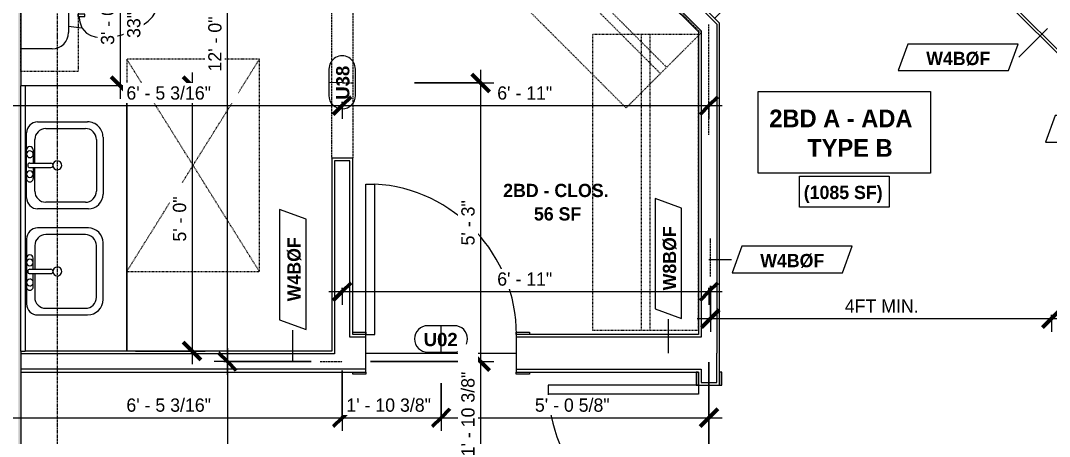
# Model space of a CAD drawing. Header units: inches. Extents: x -4058 to -1781, y 9814 to 12264.
# Drawn here: x -2508.7 to -2275.9, y 11400.6 to 11494.7 of the extents above; entities that cross this region are included whole.
import ezdxf

# ---------------------------------------------------------------- set-up
doc = ezdxf.new("R2010")
doc.units = ezdxf.units.IN
doc.header["$MEASUREMENT"] = 0
for name, pattern in [('Dash', [0.25, 0.125, -0.125]), ('Dash 3_32_', [0.1875, 0.09375, -0.09375]), ('Grid Line 1_2_', [0.875, 0.5, -0.125, 0.125, -0.125]), ('Overhead', [0.15625, 0.09375, -0.0625])]:
    doc.linetypes.add(name, pattern=pattern)
for name, color, linetype, lineweight in [('0-1', 7, 'Continuous', 5), ('A-ANNO-DIMS', 211, 'Continuous', 9), ('A-ANNO-DIMS-32', 211, 'Continuous', 9), ('A-AREA-IDEN', 2, 'Continuous', 9), ('A-DETL-1', 90, 'Dash 3_32_', 9), ('A-DETL-GENF', 92, 'Overhead', 9), ('A-DETL-MEDM-1', 33, 'Continuous', 9), ('A-DOOR-2', 31, 'Continuous', 9), ('A-DOOR-IDEN', 31, 'Continuous', 9), ('A-FLOR-2', 192, 'Continuous', 9), ('A-GENM', 5, 'Continuous', 9), ('A-GENM-2', 147, 'Dash', 9), ('A-WALL-2', 113, 'Continuous', 9), ('A-WALL-IDEN', 211, 'Continuous', 9), ('I-WALL-2', 10, 'Continuous', 5), ('I-WALL-3', 7, 'Continuous', 9), ('I-WALL-4', 2, 'Continuous', 9), ('P-SANR-FIXT', 6, 'Continuous', 9), ('Q-CASE', 31, 'Continuous', 9), ('Q-CASE-3', 31, 'Dash', 9), ('Q-CASE-HDLN', 31, 'Dash', 9), ('S-GRID-1', 1, 'Grid Line 1_2_', 9)]:
    doc.layers.add(name, color=color, linetype=linetype, lineweight=lineweight)
doc.styles.add('Arial_B', font='arialbd.ttf', dxfattribs={"height": 3})
doc.styles.add('Century Gothic', font='ufonts.com_century-gothic.ttf', dxfattribs={"height": 3})
doc.styles.add('Century Gothic_B', font='GOTHICB.TTF', dxfattribs={"height": 4})
doc.styles.add('Century Gothic_B_1', font='GOTHICB.TTF', dxfattribs={"height": 3})
doc.dimstyles.new('MARKETING_DIMENSION', dxfattribs={"dimscale": 12, "dimtxt": 3.132505, "dimasz": 0.333333, "dimexe": 0.25, "dimexo": 0.166667, "dimgap": 0.041667, "dimtad": 1, "dimdec": 4, "dimrnd": 0.0625, "dimzin": 3, "dimdsep": 46, "dimlunit": 4, "dimtxsty": 'Century Gothic', "dimblk1": 'OBLIQUE', "dimblk2": 'OBLIQUE', "dimsah": 1, "dimcen": 0.09, "dimdle": 0.25, "dimazin": 0, "dimtfac": 1, "dimtdec": 4, "dimtix": 1, "dimtmove": 0, "dimatfit": 3, "dimfxl": 1, "dimtvp": 1, "dimtfill": 1, "dimfrac": 2, "dimtolj": 1, "dimtzin": 0, "dimarcsym": 2})
doc.dimstyles.new('THE_DIMENSION_STRING', dxfattribs={"dimscale": 12, "dimtxt": 3.132505, "dimasz": 0.333333, "dimexe": 0.25, "dimexo": 0.166667, "dimgap": 0.041667, "dimtad": 1, "dimdec": 4, "dimrnd": 0.0625, "dimzin": 3, "dimdsep": 46, "dimlunit": 4, "dimtxsty": 'Century Gothic', "dimblk1": 'OBLIQUE', "dimblk2": 'OBLIQUE', "dimsah": 1, "dimcen": 0.09, "dimdle": 0.25, "dimazin": 0, "dimtfac": 1, "dimtdec": 4, "dimtix": 1, "dimtmove": 0, "dimatfit": 3, "dimfxl": 1, "dimtvp": 1, "dimtfill": 1, "dimfrac": 2, "dimtolj": 1, "dimtzin": 0, "dimarcsym": 2})
doc.dimstyles.new('THE_DIMENSION_STRING_3', dxfattribs={"dimscale": 12, "dimtxt": 3.132505, "dimasz": 0.333333, "dimexe": 0.25, "dimexo": 0.166667, "dimgap": 0.041667, "dimtad": 1, "dimdec": 4, "dimrnd": 0.0625, "dimzin": 3, "dimdsep": 46, "dimlunit": 4, "dimtxsty": 'Century Gothic', "dimblk1": 'OBLIQUE', "dimblk2": 'OBLIQUE', "dimsah": 1, "dimcen": 0.09, "dimdle": 0.25, "dimazin": 0, "dimtfac": 1, "dimtdec": 4, "dimtix": 1, "dimtmove": 0, "dimatfit": 3, "dimfxl": 1, "dimtvp": 1, "dimtfill": 1, "dimfrac": 2, "dimtolj": 1, "dimtzin": 0, "dimarcsym": 2})
doc.dimstyles.new('THE_DIMENSION_STRING_5', dxfattribs={"dimscale": 12, "dimtxt": 3.132505, "dimasz": 0.333333, "dimexe": 0.25, "dimexo": 0.166667, "dimgap": 0.041667, "dimtad": 1, "dimdec": 4, "dimrnd": 0.0625, "dimzin": 3, "dimdsep": 46, "dimlunit": 4, "dimtxsty": 'Century Gothic', "dimblk1": 'OBLIQUE', "dimblk2": 'OBLIQUE', "dimsah": 1, "dimcen": 0.09, "dimdle": 0.25, "dimazin": 0, "dimtfac": 1, "dimtdec": 4, "dimtix": 1, "dimtmove": 0, "dimatfit": 3, "dimfxl": 1, "dimtvp": 1, "dimtfill": 1, "dimfrac": 2, "dimtolj": 1, "dimtzin": 0, "dimarcsym": 2})

# ---------------------------------------------------------------- blocks, each defined once
blk = doc.blocks.new('CTR - 1st Phase - Common Walls_rvt-1-UNIT PLANS - 1ST FLOOR')
at = {"layer": 'I-WALL-2'}
blk.add_hatch(color=256, dxfattribs=at).paths.add_polyline_path([(-2509.19, 11284.29), (-2508.56, 11284.29), (-2508.56, 11419.93), (-2508.68, 11419.93), (-2508.68, 11479.93), (-2508.56, 11479.93), (-2508.56, 11520.68), (-2508.69, 11520.68), (-2508.69, 11559.18), (-2508.56, 11559.18), (-2508.56, 11640.61), (-2509.19, 11640.61), (-2509.19, 11286.71)], flags=0)
at = {"layer": 'I-WALL-3'}
for p, q in [((-2508.56, 11479.93), (-2508.56, 11520.68)), ((-2508.56, 11284.29), (-2508.56, 11419.93))]:
    blk.add_line(p, q, dxfattribs=at)
blk = doc.blocks.new('SWING - SINGLE - FLUSH - SWING - FLUSH - 2-10 x 6-8 - PRIVACY-4202129-UNIT PLANS - 1ST FLOOR')
at = {"layer": 'A-DOOR-2'}
for p, q in [((15, 2.37), (15, 36.38)), ((17, 36.38), (15, 36.38)), ((17, 2.37), (17, 36.38)), ((-17, 2.87), (-20, 2.87)), ((-20, 2.87), (-20, 2.37)), ((-20, 2.37), (-17, 2.37)), ((-17, 2.37), (-17, 2.87)), ((17, 2.37), (15, 2.37)), ((20, 2.87), (17, 2.87)), ((17, 2.87), (17, 2.37)), ((17, 2.37), (20, 2.37)), ((20, 2.37), (20, 2.87)), ((-17, -2.38), (-20, -2.38)), ((-20, -2.38), (-20, -2.88)), ((-20, -2.88), (-17, -2.88)), ((-17, -2.88), (-17, -2.38)), ((20, -2.38), (17, -2.38)), ((17, -2.38), (17, -2.88)), ((17, -2.88), (20, -2.88)), ((20, -2.88), (20, -2.38))]:
    blk.add_line(p, q, dxfattribs=at)
blk.add_arc((17, 2.37), 34.07, 93.3657, 180, dxfattribs=at)
blk = doc.blocks.new('Door-Opening - CLEAR OPENING - 34_ x 80_-3928451-UNIT PLANS - 1ST FLOOR')
at = {"layer": 'A-DETL-GENF'}
for p, q in [((-17.32, 2.37), (16.68, 2.37)), ((16.68, -2.38), (-17.32, -2.38))]:
    blk.add_line(p, q, dxfattribs=at)
at = {"layer": 'A-DETL-MEDM-1'}
for p, q in [((-17.32, -2.38), (-17.32, 2.37)), ((16.68, 2.37), (16.68, -2.38))]:
    blk.add_line(p, q, dxfattribs=at)
blk = doc.blocks.new('OD_CW_Closet - OD_CW_Closet-3807278-UNIT PLANS - 1ST FLOOR')
at = {"layer": 'Q-CASE-HDLN'}
for p, q in [((67.55, 24), (0.74, 24)), ((0.74, 24), (0.74, 0)), ((67.55, 0), (67.55, 24)), ((0.74, 13), (67.55, 13)), ((0.74, 11), (67.55, 11)), ((0.74, 0), (67.55, 0))]:
    blk.add_line(p, q, dxfattribs=at)
blk = doc.blocks.new('OD_CW_Closet - OD_CW_Closet-3810373-UNIT PLANS - 1ST FLOOR')
at = {"layer": 'Q-CASE-HDLN'}
for p, q in [((87.24, 24), (0.74, 24)), ((0.74, 24), (0.74, 0)), ((87.24, 0), (87.24, 24)), ((0.74, 13), (87.24, 13)), ((0.74, 11), (87.24, 11)), ((0.74, 0), (87.24, 0))]:
    blk.add_line(p, q, dxfattribs=at)
blk = doc.blocks.new('SWING - SINGLE - FLUSH - SWING - FLUSH - 2-10 x 6-8 - PRIVACY-4202140-UNIT PLANS - 1ST FLOOR')
at = {"layer": 'A-DOOR-2'}
for p, q in [((-20, 4.25), (-20, 4.75)), ((-20, 4.75), (-17, 4.75)), ((-17, 4.75), (-17, 4.25)), ((17, 4.25), (17, 4.75)), ((17, 4.75), (20, 4.75)), ((20, 4.75), (20, 4.25)), ((-17, 4.25), (-20, 4.25)), ((20, 4.25), (17, 4.25)), ((-20, -4.25), (-17, -4.25)), ((-20, -4.75), (-20, -4.25)), ((-17, -4.25), (-17, -4.75)), ((15, -4.25), (15, -38.26)), ((17, -4.25), (15, -4.25)), ((17, -4.25), (17, -38.26)), ((17, -4.25), (20, -4.25)), ((17, -4.75), (17, -4.25)), ((20, -4.25), (20, -4.75)), ((-17, -4.75), (-20, -4.75)), ((20, -4.75), (17, -4.75)), ((17, -38.26), (15, -38.26))]:
    blk.add_line(p, q, dxfattribs=at)
blk.add_arc((17, -4.25), 34.07, 180, 266.6343, dxfattribs=at)
blk = doc.blocks.new('M_Sink Vanity-Square - 500 x 440mm-1372835-UNIT PLANS - 1ST FLOOR')
at = {"layer": 'P-SANR-FIXT'}
for p, q in [((-5.72, 10.23), (7.14, 10.23)), ((-5.22, 8.73), (6.46, 8.73)), ((-9.22, -4.59), (-9.22, 6.73)), ((-7.72, -2.72), (-7.72, 6.23)), ((8.96, 6.23), (8.96, -2.72)), ((10.46, 6.91), (10.46, -4.59)), ((0.12, -6.33), (0.12, -1.59)), ((1.12, -6.33), (1.12, -1.59)), ((0.12, -5.22), (-5.22, -5.22)), ((-2.88, -5.59), (0.12, -5.59)), ((6.46, -5.22), (1.12, -5.22)), ((1.12, -5.59), (3.62, -5.59)), ((7.96, -7.09), (-6.72, -7.09)), ((3.62, -7.09), (-2.88, -7.09))]:
    blk.add_line(p, q, dxfattribs=at)
for centre, radius, start, end in [((-5.72, 6.73), 3.5, 90, 180), ((7.14, 6.91), 3.32, 360, 90), ((-5.22, 6.23), 2.5, 90, 180), ((6.46, 6.23), 2.5, 360, 90), ((0.62, -0.13), 1, 360, 180), ((0.62, -0.13), 1, 180, 0), ((0.62, -1.59), 0.5, 360, 180), ((-6.72, -4.59), 2.5, 180, 270), ((-5.22, -2.72), 2.5, 180, 270), ((6.46, -2.72), 2.5, 270, 360), ((7.96, -4.59), 2.5, 270, 0), ((-2.88, -6.34), 0.75, 90, 270), ((-1.88, -6.34), 0.75, 360, 180), ((-1.88, -6.34), 0.75, 180, 0), ((0.62, -6.33), 0.5, 180, 0), ((2.62, -6.34), 0.75, 0, 180), ((2.62, -6.34), 0.75, 180, 0), ((3.62, -6.34), 0.75, 270, 90)]:
    blk.add_arc(centre, radius, start, end, dxfattribs=at)
blk = doc.blocks.new('Toilet-Domestic-3D - Toilet-Domestic-3D-V83-UNIT PLANS - 1ST FLOOR')
at = {"layer": 'P-SANR-FIXT'}
for p, q in [((-9.98, 11.75), (-9.98, 18.73)), ((9.98, 18.73), (9.98, 11.75)), ((6.25, 8.02), (-6.25, 8.02)), ((-4.86, 8.02), (-5.21, 5)), ((4.86, 8.02), (5.21, 5)), ((-5.21, 5), (-6.4, 4)), ((-3.84, 5.5), (-5.21, 5)), ((-2.61, 5.72), (-3.84, 5.5)), ((-1, 6), (-2.13, 5.8)), ((1, 6), (-1, 6)), ((1.89, 5.84), (1, 6)), ((3.84, 5.5), (2.37, 5.76)), ((5.21, 5), (3.84, 5.5)), ((6.4, 4), (5.21, 5)), ((-6.97, 3), (-7.24, 2)), ((-6.4, 4), (-6.97, 3)), ((6.97, 3), (6.4, 4)), ((7.24, 2), (6.97, 3)), ((-7.41, 1), (-7.5, 0)), ((-7.24, 2), (-7.41, 1)), ((7.41, 1), (7.24, 2)), ((7.5, 0), (7.41, 1)), ((-7.5, 0), (-7.33, -1.99)), ((-7.33, -1.99), (-6.79, -4)), ((6.79, -4), (7.33, -1.99)), ((7.33, -1.99), (7.5, 0)), ((-6.79, -4), (-6.06, -6)), ((6.06, -6), (6.79, -4)), ((-6.06, -6), (-5.13, -8)), ((5.13, -8), (6.06, -6)), ((-5.13, -8), (-3.74, -10)), ((3.74, -10), (5.13, -8)), ((-3.74, -10), (-2.74, -11)), ((-2.74, -11), (-1.87, -11.5)), ((-1.87, -11.5), (-0.5, -12)), ((0.5, -12), (1.87, -11.5)), ((1.87, -11.5), (2.74, -11)), ((2.74, -11), (3.74, -10)), ((-0.5, -12), (0.5, -12))]:
    blk.add_line(p, q, dxfattribs=at)
for centre, start, end in [((-6.25, 11.75), 180, 270), ((6.25, 11.75), 270, 360)]:
    blk.add_arc(centre, 3.73, start, end, dxfattribs=at)
blk = doc.blocks.new('Bath Vanity - Bath Vanity 60_-V84-UNIT PLANS - 1ST FLOOR')
at = {"layer": 'Q-CASE'}
for p, q in [((30.74, 24), (-29.26, 24)), ((-29.26, 24), (-29.26, 1))]:
    blk.add_line(p, q, dxfattribs=at)
blk = doc.blocks.new('BATHROOM MIRROR - BATHROOM MIRROR  60_-3802719-UNIT PLANS - 1ST FLOOR')
at = {"layer": 'Q-CASE'}
for p, q in [((-29.26, -23), (30.74, -23)), ((-29.26, -23), (-29.26, -24)), ((30.74, -24), (30.74, -23)), ((30.74, -24), (-29.26, -24))]:
    blk.add_line(p, q, dxfattribs=at)
blk = doc.blocks.new('300 Series Wall Hung Cabinet_326 - 30_-2909953-UNIT PLANS - 1ST FLOOR')
at = {"layer": 'Q-CASE'}
for p, q in [((-2.01, 14.69), (-2.5, 14.69)), ((-2.5, 14.69), (-2.5, 13.19)), ((-2.01, 13.19), (-2.01, 14.69)), ((2.49, 14.69), (2, 14.69)), ((2, 14.69), (2, 13.19)), ((2.49, 13.19), (2.49, 14.69)), ((-2.01, 13.19), (-2.5, 13.19)), ((2.49, 13.19), (2, 13.19))]:
    blk.add_line(p, q, dxfattribs=at)
at = {"layer": 'Q-CASE-3'}
for p, q in [((-15, 0.19), (-15, 13.19)), ((-15, 13.19), (15, 13.19)), ((15, 13.19), (15, 0.19)), ((15, 0.19), (-15, 0.19))]:
    blk.add_line(p, q, dxfattribs=at)
blk = doc.blocks.new('M_Sink Vanity-Square - 500 x 440mm-1352614-UNIT PLANS - 1ST FLOOR')
at = {"layer": 'P-SANR-FIXT'}
for p, q in [((7.96, 7.09), (-6.72, 7.09)), ((3.62, 7.09), (-2.88, 7.09)), ((0.12, 5.22), (-5.22, 5.22)), ((-2.88, 5.59), (0.12, 5.59)), ((0.12, 6.33), (0.12, 1.59)), ((1.12, 6.33), (1.12, 1.59)), ((1.12, 5.59), (3.62, 5.59)), ((6.46, 5.22), (1.12, 5.22)), ((-9.22, 4.59), (-9.22, -6.73)), ((-7.72, 2.72), (-7.72, -6.23)), ((8.96, -6.23), (8.96, 2.72)), ((10.46, -6.91), (10.46, 4.59)), ((-5.22, -8.73), (6.46, -8.73)), ((-5.72, -10.23), (7.14, -10.23))]:
    blk.add_line(p, q, dxfattribs=at)
for centre, radius, start, end in [((-6.72, 4.59), 2.5, 90, 180), ((-2.88, 6.34), 0.75, 90, 270), ((-1.88, 6.34), 0.75, 360, 180), ((2.62, 6.34), 0.75, 360, 180), ((3.62, 6.34), 0.75, 270, 90), ((7.96, 4.59), 2.5, 360, 90), ((-5.22, 2.72), 2.5, 90, 180), ((-1.88, 6.34), 0.75, 180, 0), ((0.62, 6.33), 0.5, 360, 180), ((2.62, 6.34), 0.75, 180, 360), ((6.46, 2.72), 2.5, 0, 90), ((0.62, 0.13), 1, 360, 180), ((0.62, 0.13), 1, 180, 0), ((0.62, 1.59), 0.5, 180, 0), ((-5.72, -6.73), 3.5, 180, 270), ((-5.22, -6.23), 2.5, 180, 270), ((6.46, -6.23), 2.5, 270, 0), ((7.14, -6.91), 3.32, 270, 0)]:
    blk.add_arc(centre, radius, start, end, dxfattribs=at)
blk = doc.blocks.new('ADA Clearances - 30_x48_-V137-UNIT PLANS - 1ST FLOOR')
at = {"layer": 'A-GENM-2'}
for p, q in [((15, -24), (-15, 24)), ((-15, -24), (15, 24)), ((15, 24), (-15, 24)), ((-15, 24), (-15, -24)), ((15, -24), (15, 24)), ((-15, -24), (15, -24))]:
    blk.add_line(p, q, dxfattribs=at)
blk = doc.blocks.new('DIMBLOCK256-UNIT PLANS - 1ST FLOOR')
at = {"layer": 'A-ANNO-DIMS-32', "lineweight": 50}
for p, q in [((-2435.94, 11433.36), (-2433.94, 11435.36)), ((-2352.94, 11433.36), (-2350.94, 11435.36)), ((-2435.94, 11433.36), (-2437.94, 11431.36)), ((-2352.94, 11433.36), (-2354.94, 11431.36))]:
    blk.add_line(p, q, dxfattribs=at)
at = {"layer": 'A-ANNO-DIMS-32'}
for p, q in [((-2438.94, 11433.36), (-2349.94, 11433.36)), ((-2435.94, 11434.19), (-2435.94, 11430.36)), ((-2435.94, 11433.36), (-2435.94, 11434.19)), ((-2352.94, 11434.19), (-2352.94, 11430.36)), ((-2352.94, 11433.36), (-2352.94, 11434.19))]:
    blk.add_line(p, q, dxfattribs=at)
at = {"layer": 'A-ANNO-DIMS-32', "color": 0, "insert": (-2400.85, 11437.71), "char_height": 3, "width": 15.394, "attachment_point": 1, "line_spacing_factor": 0.984502, "style": 'Century Gothic', "bg_fill": 3, "box_fill_scale": 1.25, "bg_fill_color": 256, "bg_fill_true_color": 13158600, "bg_fill_transparency": 0}
blk.add_mtext('6\' - 11"', dxfattribs=at)
blk = doc.blocks.new('_Oblique')
at = {"color": 0, "linetype": 'ByBlock', "lineweight": -2}
blk.add_line((-0.5, -0.5), (0.5, 0.5), dxfattribs=at)
blk = doc.blocks.new('DIMBLOCK257-UNIT PLANS - 1ST FLOOR')
at = {"layer": 'A-ANNO-DIMS-32'}
for p, q in [((-2435.94, 11415.55), (-2435.94, 11401.85)), ((-2435.94, 11404.85), (-2435.94, 11415.55)), ((-2516.12, 11404.85), (-2435.94, 11404.85)), ((-2513.12, 11405.68), (-2513.12, 11401.85)), ((-2513.12, 11404.85), (-2513.12, 11405.68))]:
    blk.add_line(p, q, dxfattribs=at)
at = {"layer": 'A-ANNO-DIMS-32', "lineweight": 50}
for p, q in [((-2513.12, 11404.85), (-2511.12, 11406.85)), ((-2435.94, 11404.85), (-2433.94, 11406.85)), ((-2513.12, 11404.85), (-2515.12, 11402.85)), ((-2435.94, 11404.85), (-2437.94, 11402.85))]:
    blk.add_line(p, q, dxfattribs=at)
at = {"layer": 'A-ANNO-DIMS-32', "color": 0, "insert": (-2484.77, 11409.2), "char_height": 3, "width": 24.5827, "attachment_point": 1, "line_spacing_factor": 0.984502, "style": 'Century Gothic', "bg_fill": 3, "box_fill_scale": 1.25, "bg_fill_color": 256, "bg_fill_true_color": 13158600, "bg_fill_transparency": 0}
blk.add_mtext('6\' - 5 3/16"', dxfattribs=at)
blk = doc.blocks.new('DIMBLOCK258-UNIT PLANS - 1ST FLOOR')
at = {"layer": 'A-ANNO-DIMS-32'}
for p, q in [((-2435.94, 11415.55), (-2435.94, 11401.85)), ((-2435.94, 11404.85), (-2435.94, 11415.55)), ((-2413.56, 11412.68), (-2413.56, 11401.85)), ((-2413.56, 11404.85), (-2413.56, 11412.68)), ((-2435.94, 11404.85), (-2413.56, 11404.85))]:
    blk.add_line(p, q, dxfattribs=at)
at = {"layer": 'A-ANNO-DIMS-32', "lineweight": 50}
for p, q in [((-2435.94, 11404.85), (-2433.94, 11406.85)), ((-2413.56, 11404.85), (-2411.56, 11406.85)), ((-2435.94, 11404.85), (-2437.94, 11402.85)), ((-2413.56, 11404.85), (-2415.56, 11402.85))]:
    blk.add_line(p, q, dxfattribs=at)
at = {"layer": 'A-ANNO-DIMS-32', "color": 0, "insert": (-2434.99, 11409.2), "char_height": 3, "width": 24.5827, "attachment_point": 1, "line_spacing_factor": 0.984502, "style": 'Century Gothic', "bg_fill": 3, "box_fill_scale": 1.25, "bg_fill_color": 256, "bg_fill_true_color": 13158600, "bg_fill_transparency": 0}
blk.add_mtext('1\' - 10 3/8"', dxfattribs=at)
blk = doc.blocks.new('DIMBLOCK259-UNIT PLANS - 1ST FLOOR')
at = {"layer": 'A-ANNO-DIMS-32'}
for p, q in [((-2352.94, 11417.43), (-2352.94, 11401.85)), ((-2352.94, 11404.85), (-2352.94, 11417.43)), ((-2413.56, 11412.68), (-2413.56, 11401.85)), ((-2413.56, 11404.85), (-2413.56, 11412.68)), ((-2413.56, 11404.85), (-2349.94, 11404.85))]:
    blk.add_line(p, q, dxfattribs=at)
at = {"layer": 'A-ANNO-DIMS-32', "lineweight": 50}
for p, q in [((-2413.56, 11404.85), (-2411.56, 11406.85)), ((-2352.94, 11404.85), (-2350.94, 11406.85)), ((-2413.56, 11404.85), (-2415.56, 11402.85)), ((-2352.94, 11404.85), (-2354.94, 11402.85))]:
    blk.add_line(p, q, dxfattribs=at)
at = {"layer": 'A-ANNO-DIMS-32', "color": 0, "insert": (-2392.32, 11409.2), "char_height": 3, "width": 21.7784, "attachment_point": 1, "line_spacing_factor": 0.984502, "style": 'Century Gothic', "bg_fill": 3, "box_fill_scale": 1.25, "bg_fill_color": 256, "bg_fill_true_color": 13158600, "bg_fill_transparency": 0}
blk.add_mtext('5\' - 0 5/8"', dxfattribs=at)
blk = doc.blocks.new('DIMBLOCK263-UNIT PLANS - 1ST FLOOR')
at = {"layer": 'A-ANNO-DIMS-32'}
for p, q in [((-2414.65, 11557.64), (-2406.35, 11565.94)), ((-2408.47, 11563.81), (-2414.65, 11557.64)), ((-2408.47, 11563.81), (-2343.6, 11498.94)), ((-2351.52, 11495.26), (-2343.6, 11503.18)), ((-2345.72, 11501.06), (-2351.52, 11495.26))]:
    blk.add_line(p, q, dxfattribs=at)
at = {"layer": 'A-ANNO-DIMS-32', "lineweight": 50}
for p, q in [((-2408.47, 11563.81), (-2411.3, 11563.81)), ((-2408.47, 11563.81), (-2405.64, 11563.81)), ((-2345.72, 11501.06), (-2348.55, 11501.06)), ((-2345.72, 11501.06), (-2342.89, 11501.06))]:
    blk.add_line(p, q, dxfattribs=at)
at = {"layer": 'A-ANNO-DIMS-32', "color": 0, "insert": (-2380.44, 11541.93), "char_height": 3, "width": 21.7784, "attachment_point": 1, "rotation": 315, "line_spacing_factor": 0.984502, "style": 'Century Gothic', "bg_fill": 3, "box_fill_scale": 1.25, "bg_fill_color": 256, "bg_fill_true_color": 13158600, "bg_fill_transparency": 0}
blk.add_mtext('7\' - 4 3/4"', dxfattribs=at)
blk = doc.blocks.new('DIMBLOCK273-UNIT PLANS - 1ST FLOOR')
at = {"layer": 'A-ANNO-DIMS-32', "lineweight": 50}
for p, q in [((-2486.19, 11516.55), (-2488.19, 11518.55)), ((-2486.19, 11516.55), (-2484.19, 11514.55)), ((-2486.19, 11479.93), (-2488.19, 11481.93)), ((-2486.19, 11479.93), (-2484.19, 11477.93))]:
    blk.add_line(p, q, dxfattribs=at)
at = {"layer": 'A-ANNO-DIMS-32'}
for p, q in [((-2486.19, 11519.55), (-2486.19, 11476.93)), ((-2485.36, 11516.55), (-2489.19, 11516.55)), ((-2486.19, 11516.55), (-2485.36, 11516.55)), ((-2485.36, 11479.93), (-2489.19, 11479.93)), ((-2486.19, 11479.93), (-2485.36, 11479.93))]:
    blk.add_line(p, q, dxfattribs=at)
at = {"layer": 'A-ANNO-DIMS-32', "color": 0, "char_height": 3, "attachment_point": 1, "rotation": 90, "line_spacing_factor": 0.984502, "style": 'Century Gothic', "bg_fill": 3, "box_fill_scale": 1.25, "bg_fill_color": 256, "bg_fill_true_color": 13158600, "bg_fill_transparency": 0}
for s, insert, width in [('3\' - 0 5/8"', (-2490.54, 11489.17), 21.7784), ('33" MIN', (-2484.61, 11490.73), 18.0194)]:
    blk.add_mtext(s, dxfattribs=dict(at, insert=insert, width=width))
blk = doc.blocks.new('DIMBLOCK275-UNIT PLANS - 1ST FLOOR')
at = {"layer": 'A-ANNO-DIMS-32', "lineweight": 50}
for p, q in [((-2469.91, 11479.93), (-2471.91, 11481.93)), ((-2469.91, 11479.93), (-2467.91, 11477.93)), ((-2469.91, 11419.93), (-2471.91, 11421.93)), ((-2469.91, 11419.93), (-2467.91, 11417.93))]:
    blk.add_line(p, q, dxfattribs=at)
at = {"layer": 'A-ANNO-DIMS-32'}
for p, q in [((-2469.91, 11482.93), (-2469.91, 11416.93)), ((-2482.68, 11479.93), (-2466.91, 11479.93)), ((-2469.91, 11479.93), (-2482.68, 11479.93)), ((-2482.68, 11419.93), (-2466.91, 11419.93)), ((-2469.91, 11419.93), (-2482.68, 11419.93))]:
    blk.add_line(p, q, dxfattribs=at)
at = {"layer": 'A-ANNO-DIMS-32', "color": 0, "insert": (-2474.25, 11444.68), "char_height": 3, "width": 12.5897, "attachment_point": 1, "rotation": 90, "line_spacing_factor": 0.984502, "style": 'Century Gothic', "bg_fill": 3, "box_fill_scale": 1.25, "bg_fill_color": 256, "bg_fill_true_color": 13158600, "bg_fill_transparency": 0}
blk.add_mtext('5\' - 0"', dxfattribs=at)
blk = doc.blocks.new('Wall Tag - Arch Wall-3956453-UNIT PLANS - 1ST FLOOR')
at = {"layer": 'A-WALL-IDEN'}
for p, q in [((-0.3561, 0.0937), (-0.4244, -0.0937)), ((0.4244, 0.0937), (-0.3561, 0.0937)), ((0.3561, -0.0937), (0.4244, 0.0937)), ((-0.4244, -0.0937), (0.3561, -0.0937))]:
    blk.add_line(p, q, dxfattribs=at)
blk = doc.blocks.new('Door Tag - Type Mark-2601225-UNIT PLANS - 1ST FLOOR')
at = {"layer": 'A-DOOR-IDEN'}
for p, q in [((0.09375, 0.09375), (-0.09375, 0.09375)), ((-0.09375, -0.09375), (0.09375, -0.09375))]:
    blk.add_line(p, q, dxfattribs=at)
for centre, start, end in [((-0.09375, 0), 90, 270), ((0.09375, 0), 270, 90)]:
    blk.add_arc(centre, 0.09375, start, end, dxfattribs=at)
blk = doc.blocks.new('DIMBLOCK768-UNIT PLANS - 1ST FLOOR')
at = {"layer": 'A-ANNO-DIMS-32'}
for p, q in [((-2404.63, 11483.55), (-2404.63, 11417.55)), ((-2419.57, 11480.55), (-2401.63, 11480.55)), ((-2404.63, 11480.55), (-2419.57, 11480.55)), ((-2429.49, 11417.55), (-2401.63, 11417.55)), ((-2404.63, 11417.55), (-2429.49, 11417.55))]:
    blk.add_line(p, q, dxfattribs=at)
at = {"layer": 'A-ANNO-DIMS-32', "lineweight": 50}
for p, q in [((-2404.63, 11480.55), (-2406.63, 11482.55)), ((-2404.63, 11480.55), (-2402.63, 11478.55)), ((-2404.63, 11417.55), (-2406.63, 11419.55)), ((-2404.63, 11417.55), (-2402.63, 11415.55))]:
    blk.add_line(p, q, dxfattribs=at)
at = {"layer": 'A-ANNO-DIMS-32', "color": 0, "insert": (-2408.98, 11443.81), "char_height": 3, "width": 12.5897, "attachment_point": 1, "rotation": 90, "line_spacing_factor": 0.984502, "style": 'Century Gothic', "bg_fill": 3, "box_fill_scale": 1.25, "bg_fill_color": 256, "bg_fill_true_color": 13158600, "bg_fill_transparency": 0}
blk.add_mtext('5\' - 3"', dxfattribs=at)
blk = doc.blocks.new('DIMBLOCK769-UNIT PLANS - 1ST FLOOR')
at = {"layer": 'A-ANNO-DIMS-32', "lineweight": 50}
for p, q in [((-2404.63, 11417.55), (-2406.63, 11419.55)), ((-2404.63, 11417.55), (-2402.63, 11415.55)), ((-2404.63, 11395.18), (-2406.63, 11397.18)), ((-2404.63, 11395.18), (-2402.63, 11393.18))]:
    blk.add_line(p, q, dxfattribs=at)
at = {"layer": 'A-ANNO-DIMS-32'}
for p, q in [((-2429.49, 11417.55), (-2401.63, 11417.55)), ((-2404.63, 11417.55), (-2429.49, 11417.55)), ((-2404.63, 11417.55), (-2404.63, 11395.18)), ((-2391.32, 11395.18), (-2407.63, 11395.18)), ((-2404.63, 11395.18), (-2391.32, 11395.18))]:
    blk.add_line(p, q, dxfattribs=at)
at = {"layer": 'A-ANNO-DIMS-32', "color": 0, "insert": (-2408.98, 11396.12), "char_height": 3, "width": 24.5827, "attachment_point": 1, "rotation": 90, "line_spacing_factor": 0.984502, "style": 'Century Gothic', "bg_fill": 3, "box_fill_scale": 1.25, "bg_fill_color": 256, "bg_fill_true_color": 13158600, "bg_fill_transparency": 0}
blk.add_mtext('1\' - 10 3/8"', dxfattribs=at)
blk = doc.blocks.new('DIMBLOCK1298-UNIT PLANS - 1ST FLOOR')
at = {"layer": 'A-ANNO-DIMS-32'}
for p, q in [((-2513.12, 11421.93), (-2513.12, 11478.44)), ((-2516.12, 11475.44), (-2435.94, 11475.44)), ((-2513.12, 11475.44), (-2513.12, 11421.93)), ((-2435.94, 11476.27), (-2435.94, 11472.44)), ((-2435.94, 11475.44), (-2435.94, 11476.27))]:
    blk.add_line(p, q, dxfattribs=at)
at = {"layer": 'A-ANNO-DIMS-32', "lineweight": 50}
for p, q in [((-2513.12, 11475.44), (-2511.12, 11477.44)), ((-2435.94, 11475.44), (-2433.94, 11477.44)), ((-2513.12, 11475.44), (-2515.12, 11473.44)), ((-2435.94, 11475.44), (-2437.94, 11473.44))]:
    blk.add_line(p, q, dxfattribs=at)
at = {"layer": 'A-ANNO-DIMS-32', "color": 0, "insert": (-2484.77, 11479.79), "char_height": 3, "width": 24.5827, "attachment_point": 1, "line_spacing_factor": 0.984502, "style": 'Century Gothic', "bg_fill": 3, "box_fill_scale": 1.25, "bg_fill_color": 256, "bg_fill_true_color": 13158600, "bg_fill_transparency": 0}
blk.add_mtext('6\' - 5 3/16"', dxfattribs=at)
blk = doc.blocks.new('DIMBLOCK1299-UNIT PLANS - 1ST FLOOR')
at = {"layer": 'A-ANNO-DIMS-32', "lineweight": 50}
for p, q in [((-2435.94, 11475.44), (-2433.94, 11477.44)), ((-2352.94, 11475.44), (-2350.94, 11477.44)), ((-2435.94, 11475.44), (-2437.94, 11473.44)), ((-2352.94, 11475.44), (-2354.94, 11473.44))]:
    blk.add_line(p, q, dxfattribs=at)
at = {"layer": 'A-ANNO-DIMS-32'}
for p, q in [((-2435.94, 11476.27), (-2435.94, 11472.44)), ((-2435.94, 11475.44), (-2435.94, 11476.27)), ((-2435.94, 11475.44), (-2349.94, 11475.44)), ((-2352.94, 11476.27), (-2352.94, 11472.44)), ((-2352.94, 11475.44), (-2352.94, 11476.27))]:
    blk.add_line(p, q, dxfattribs=at)
at = {"layer": 'A-ANNO-DIMS-32', "color": 0, "insert": (-2400.85, 11479.79), "char_height": 3, "width": 15.394, "attachment_point": 1, "line_spacing_factor": 0.984502, "style": 'Century Gothic', "bg_fill": 3, "box_fill_scale": 1.25, "bg_fill_color": 256, "bg_fill_true_color": 13158600, "bg_fill_transparency": 0}
blk.add_mtext('6\' - 11"', dxfattribs=at)
blk = doc.blocks.new('DIMBLOCK1302-UNIT PLANS - 1ST FLOOR')
at = {"layer": 'A-ANNO-DIMS-32', "lineweight": 50}
for p, q in [((-2461.91, 11561.55), (-2463.91, 11563.55)), ((-2461.91, 11561.55), (-2459.91, 11559.55)), ((-2461.91, 11417.55), (-2463.91, 11419.55)), ((-2461.91, 11417.55), (-2459.91, 11415.55))]:
    blk.add_line(p, q, dxfattribs=at)
at = {"layer": 'A-ANNO-DIMS-32'}
for p, q in [((-2461.91, 11414.55), (-2461.91, 11564.55)), ((-2469.54, 11561.55), (-2458.91, 11561.55)), ((-2461.91, 11561.55), (-2469.54, 11561.55)), ((-2462.74, 11417.55), (-2458.91, 11417.55)), ((-2461.91, 11417.55), (-2462.74, 11417.55))]:
    blk.add_line(p, q, dxfattribs=at)
at = {"layer": 'A-ANNO-DIMS-32', "color": 0, "insert": (-2466.25, 11483.14), "char_height": 3, "width": 15.394, "attachment_point": 1, "rotation": 90, "line_spacing_factor": 0.984502, "style": 'Century Gothic', "bg_fill": 3, "box_fill_scale": 1.25, "bg_fill_color": 256, "bg_fill_true_color": 13158600, "bg_fill_transparency": 0}
blk.add_mtext('12\' - 0"', dxfattribs=at)
blk = doc.blocks.new('DIMBLOCK1384-UNIT PLANS - 1ST FLOOR')
at = {"layer": 'A-ANNO-DIMS-32'}
for p, q in [((-2461.91, 11420.55), (-2461.91, 11281.29)), ((-2442.94, 11417.55), (-2464.91, 11417.55)), ((-2461.91, 11417.55), (-2442.94, 11417.55)), ((-2454.59, 11284.29), (-2464.91, 11284.29)), ((-2461.91, 11284.29), (-2454.59, 11284.29))]:
    blk.add_line(p, q, dxfattribs=at)
at = {"layer": 'A-ANNO-DIMS-32', "lineweight": 50}
for p, q in [((-2461.91, 11417.55), (-2463.91, 11419.55)), ((-2461.91, 11417.55), (-2459.91, 11415.55)), ((-2461.91, 11284.29), (-2463.91, 11286.29)), ((-2461.91, 11284.29), (-2459.91, 11282.29))]:
    blk.add_line(p, q, dxfattribs=at)
at = {"layer": 'A-ANNO-DIMS-32', "color": 0, "insert": (-2466.25, 11340.68), "char_height": 3, "width": 24.5827, "attachment_point": 1, "rotation": 90, "line_spacing_factor": 0.984502, "style": 'Century Gothic', "bg_fill": 3, "box_fill_scale": 1.25, "bg_fill_color": 256, "bg_fill_true_color": 13158600, "bg_fill_transparency": 0}
blk.add_mtext('11\' - 1 1/4"', dxfattribs=at)
blk = doc.blocks.new('DIMBLOCK1443-UNIT PLANS - 1ST FLOOR')
at = {"layer": 'A-ANNO-DIMS-32'}
for p, q in [((-2352.62, 11434.71), (-2352.62, 11424.26)), ((-2352.62, 11427.26), (-2352.62, 11434.71)), ((-2275.45, 11428.09), (-2275.45, 11424.26)), ((-2275.45, 11427.26), (-2275.45, 11428.09)), ((-2355.62, 11427.26), (-2272.45, 11427.26))]:
    blk.add_line(p, q, dxfattribs=at)
at = {"layer": 'A-ANNO-DIMS-32', "lineweight": 50}
for p, q in [((-2352.62, 11427.26), (-2350.62, 11429.26)), ((-2275.45, 11427.26), (-2273.45, 11429.26)), ((-2352.62, 11427.26), (-2354.62, 11425.26)), ((-2275.45, 11427.26), (-2277.45, 11425.26))]:
    blk.add_line(p, q, dxfattribs=at)
at = {"layer": 'A-ANNO-DIMS-32', "color": 0, "insert": (-2322.19, 11431.6), "char_height": 3, "width": 19.5707, "attachment_point": 1, "line_spacing_factor": 0.984502, "style": 'Century Gothic', "bg_fill": 3, "box_fill_scale": 1.25, "bg_fill_color": 256, "bg_fill_true_color": 13158600, "bg_fill_transparency": 0}
blk.add_mtext('4FT MIN.', dxfattribs=at)

msp = doc.modelspace()

# ---------------------------------------------------------------- linework, layer by layer
at = {"layer": 'A-AREA-IDEN', "flags": 128}
for points in [[(-2341.8271, 11478.59211), (-2302.79214, 11478.59211), (-2302.79214, 11460.14297), (-2341.8271, 11460.14297)], [(-2332.47498, 11459.46661), (-2312.14427, 11459.46661), (-2312.14427, 11452.46503), (-2332.47498, 11452.46503)]]:
    msp.add_lwpolyline(points, close=True, dxfattribs=at)
at = {"layer": 'A-DETL-1'}
for p, q in [((-2352.93624, 11468.8435), (-2352.93624, 11493.8435)), ((-2435.93624, 11480.5519), (-2433.56124, 11480.5519)), ((-2352.62374, 11445.46368), (-2352.62374, 11436.71368)), ((-2456.93624, 11417.5519), (-2463.93624, 11417.5519)), ((-2440.93624, 11417.5519), (-2435.93624, 11417.5519))]:
    msp.add_line(p, q, dxfattribs=at)
at = {"layer": 'A-DOOR-IDEN'}
msp.add_line((-2435.93624, 11480.5519), (-2438.93624, 11480.69155), dxfattribs=at)
at = {"layer": 'A-FLOR-2'}
for p, q in [((-2484.68165, 11479.9269), (-2484.68165, 11419.9269)), ((-2430.56124, 11419.4269), (-2396.56124, 11419.4269)), ((-2352.93624, 11412.1769), (-2352.93624, 11378.1769)), ((-2352.93624, 11378.1769), (-2352.93624, 11412.1769))]:
    msp.add_line(p, q, dxfattribs=at)
at = {"layer": 'A-WALL-2'}
for p, q in [((-2350.56124, 11494.08453), (-2449.55767, 11593.08097)), ((-2351.18624, 11493.82565), (-2449.55767, 11592.19708)), ((-2416.06009, 11553.74975), (-2354.68624, 11492.3759)), ((-2416.06009, 11552.86587), (-2355.31124, 11492.11702)), ((-2297.52517, 11510.69848), (-2270.44108, 11483.6144)), ((-2270.1822, 11484.2394), (-2296.64129, 11510.69848)), ((-2351.18624, 11493.82565), (-2351.18624, 11419.4269)), ((-2350.56124, 11419.4269), (-2350.56124, 11494.08453)), ((-2355.31124, 11492.11702), (-2355.31124, 11423.6769)), ((-2354.68624, 11492.3759), (-2354.68624, 11423.0519)), ((-2438.31124, 11463.5519), (-2438.31124, 11419.9269)), ((-2437.68624, 11462.9269), (-2437.68624, 11419.3019)), ((-2434.18624, 11462.9269), (-2437.68624, 11462.9269)), ((-2434.18624, 11423.0519), (-2434.18624, 11462.9269)), ((-2433.56124, 11423.6769), (-2433.56124, 11463.5519)), ((-2430.56124, 11423.0519), (-2434.18624, 11423.0519)), ((-2354.68624, 11423.0519), (-2396.56124, 11423.0519)), ((-2508.68624, 11419.9269), (-2508.68624, 11415.1769)), ((-2437.68624, 11419.3019), (-2508.68624, 11419.3019)), ((-2438.31124, 11419.9269), (-2507.68165, 11419.9269)), ((-2351.18624, 11412.8019), (-2351.18624, 11419.4269)), ((-2350.56124, 11412.1769), (-2350.56124, 11419.4269)), ((-2430.56124, 11415.8019), (-2508.68624, 11415.8019)), ((-2508.68624, 11415.1769), (-2433.56124, 11415.1769)), ((-2396.56124, 11415.8019), (-2354.68624, 11415.8019)), ((-2355.31124, 11415.1769), (-2355.31124, 11412.1769)), ((-2354.68624, 11415.8019), (-2354.68624, 11412.8019)), ((-2355.31124, 11412.1769), (-2350.56124, 11412.1769)), ((-2354.68624, 11412.8019), (-2351.18624, 11412.8019))]:
    msp.add_line(p, q, dxfattribs=at)
at = {"layer": 'A-WALL-IDEN'}
for p, q in [((-2276.31919, 11492.85126), (-2282.81149, 11486.35896)), ((-2352.93624, 11440.63532), (-2347.83846, 11440.63532))]:
    msp.add_line(p, q, dxfattribs=at)
at = {"layer": 'I-WALL-4'}
for p, q in [((-2430.56124, 11423.6769), (-2433.56124, 11423.6769)), ((-2430.56124, 11415.1769), (-2430.56124, 11423.6769)), ((-2355.31124, 11423.6769), (-2396.56124, 11423.6769)), ((-2396.56124, 11423.6769), (-2396.56124, 11415.1769)), ((-2433.56124, 11415.1769), (-2430.56124, 11415.1769)), ((-2396.56124, 11415.1769), (-2355.31124, 11415.1769))]:
    msp.add_line(p, q, dxfattribs=at)

# ---------------------------------------------------------------- block references
at = {"layer": '0-1'}
msp.add_blockref('CTR - 1st Phase - Common Walls_rvt-1-UNIT PLANS - 1ST FLOOR', (0, 0), dxfattribs=at)
at = {"layer": 'A-DOOR-2'}
for name, p, rotation in [('Door-Opening - CLEAR OPENING - 34_ x 80_-3928451-UNIT PLANS - 1ST FLOOR', (-2435.93624, 11480.87428), 89.99999999997091), ('SWING - SINGLE - FLUSH - SWING - FLUSH - 2-10 x 6-8 - PRIVACY-4202140-UNIT PLANS - 1ST FLOOR', (-2413.56124, 11419.4269), 180), ('SWING - SINGLE - FLUSH - SWING - FLUSH - 2-10 x 6-8 - PRIVACY-4202129-UNIT PLANS - 1ST FLOOR', (-2352.93624, 11395.1769), 90.00000000000514)]:
    msp.add_blockref(name, p, dxfattribs=dict(at, rotation=rotation))
at = {"layer": 'A-DOOR-IDEN', "xscale": 31.99999999999999, "yscale": 31.99999999999999, "zscale": 31.99999999999999, "rotation": 89.99999999999955}
msp.add_blockref('Door Tag - Type Mark-2601225-UNIT PLANS - 1ST FLOOR', (-2435.93624, 11480.69155), dxfattribs=at)
at = {"layer": 'A-GENM'}
msp.add_blockref('ADA Clearances - 30_x48_-V137-UNIT PLANS - 1ST FLOOR', (-2469.68165, 11461.9269), dxfattribs=at)
at = {"layer": 'A-WALL-IDEN', "xscale": 31.99999999999999, "yscale": 31.99999999999999, "zscale": 31.99999999999999}
for p in [(-2296.5432, 11486.35896), (-2263.17813, 11470.17149), (-2334.10675, 11440.63532)]:
    msp.add_blockref('Wall Tag - Arch Wall-3956453-UNIT PLANS - 1ST FLOOR', p, dxfattribs=at)
at = {"layer": 'A-WALL-IDEN', "xscale": 31.99999999999999, "yscale": 31.99999999999999, "zscale": 31.99999999999999, "rotation": 89.99999999999955}
msp.add_blockref('Wall Tag - Arch Wall-3956453-UNIT PLANS - 1ST FLOOR', (-2447.09629, 11438.39387), dxfattribs=at)
at = {"layer": 'P-SANR-FIXT'}
for name, p, rotation in [('Toilet-Domestic-3D - Toilet-Domestic-3D-V83-UNIT PLANS - 1ST FLOOR', (-2489.83043, 11498.2394), 90.00000000028187), ('M_Sink Vanity-Square - 500 x 440mm-1372835-UNIT PLANS - 1ST FLOOR', (-2500.28249, 11462.54458), 270.0000000001967), ('M_Sink Vanity-Square - 500 x 440mm-1352614-UNIT PLANS - 1ST FLOOR', (-2500.28249, 11437.30921), 90.00000000001474)]:
    msp.add_blockref(name, p, dxfattribs=dict(at, rotation=rotation))
at = {"layer": 'Q-CASE'}
for name, p, rotation in [('OD_CW_Closet - OD_CW_Closet-3810373-UNIT PLANS - 1ST FLOOR', (-2433.37577, 11536.59346), 314.999999999983), ('300 Series Wall Hung Cabinet_326 - 30_-2909953-UNIT PLANS - 1ST FLOOR', (-2508.86915, 11498.1144), 270.000000000141), ('OD_CW_Closet - OD_CW_Closet-3807278-UNIT PLANS - 1ST FLOOR', (-2379.31124, 11492.22588), 269.999999999964), ('BATHROOM MIRROR - BATHROOM MIRROR  60_-3802719-UNIT PLANS - 1ST FLOOR', (-2484.68165, 11450.6646), 270.0000000001047), ('Bath Vanity - Bath Vanity 60_-V84-UNIT PLANS - 1ST FLOOR', (-2508.68624, 11450.6646), 270.0000000001864)]:
    msp.add_blockref(name, p, dxfattribs=dict(at, rotation=rotation))

# ---------------------------------------------------------------- texts
at = {"layer": 'A-AREA-IDEN', "attachment_point": 1}
for s, insert, char_height, width, style in [('2BD A - ADA', (-2339.2671, 11474.53211), 4, 41.006, 'Century Gothic_B'), ('TYPE B', (-2330.68377, 11467.86544), 4, 20.301, 'Century Gothic_B'), ('2BD - CLOS.', (-2399.50058, 11457.74568), 3, 29.29, 'Century Gothic_B_1'), ('(1085 SF)', (-2331.47498, 11457.29994), 3, 22.119, 'Century Gothic_B_1'), ('56 SF', (-2392.53995, 11452.44854), 3, 12.423, 'Century Gothic_B_1')]:
    msp.add_mtext(s, dxfattribs=dict(at, insert=insert, char_height=char_height, width=width, style=style))
at = {"layer": 'A-DOOR-IDEN', "insert": (-2437.31609, 11476.75966), "char_height": 3, "width": 9.393, "attachment_point": 1, "rotation": 90, "style": 'Arial_B'}
msp.add_mtext('U38', dxfattribs=at)
at = {"layer": 'A-DOOR-IDEN', "insert": (-2417.49312, 11424.03227), "char_height": 3, "width": 9.393, "attachment_point": 1, "style": 'Arial_B'}
msp.add_mtext('U02', dxfattribs=at)
at = {"layer": 'A-WALL-IDEN', "char_height": 3, "width": 17.372, "attachment_point": 1, "style": 'Century Gothic_B_1'}
for insert in [(-2303.75912, 11487.6065), (-2341.32267, 11441.88285)]:
    msp.add_mtext('W4BØF', dxfattribs=dict(at, insert=insert))
at = {"layer": 'A-WALL-IDEN', "insert": (-2448.34383, 11431.17795), "char_height": 3, "width": 17.372, "attachment_point": 1, "rotation": 90, "style": 'Century Gothic_B_1'}
msp.add_mtext('W4BØF', dxfattribs=at)

# ---------------------------------------------------------------- next in the draw order: dimensions: what is measured, and where the dimension line sits
at = {"layer": 'A-ANNO-DIMS'}
dim = msp.add_linear_dim(base=(-2345.71849, 11501.06124), p1=(-2416.06009, 11556.22462), p2=(-2352.93624, 11493.8435), angle=315, dimstyle='THE_DIMENSION_STRING', override={"dimpost": '<>', "dimfxl": 88.746972}, dxfattribs=at)
dim.commit()
dim.dimension.update_dxf_attribs({"geometry": 'DIMBLOCK263-UNIT PLANS - 1ST FLOOR', "text_midpoint": (-2375.50963, 11534.02259)})
dim = msp.add_linear_dim(base=(-2486.19117, 11479.9269), p1=(-2483.36275, 11516.5519), p2=(-2483.36275, 11479.9269), angle=90, text='<>\\X33" MIN', dimstyle='THE_DIMENSION_STRING', override={"dimpost": '<>', "dimfxl": 36.625}, dxfattribs=at)
dim.commit()
dim.dimension.update_dxf_attribs({"geometry": 'DIMBLOCK273-UNIT PLANS - 1ST FLOOR', "text_midpoint": (-2486.19117, 11498.2394)})
for base, p1, p2, override, picture, middle in [((-2352.93624, 11433.36403), (-2435.93624, 11436.19246), (-2352.93624, 11436.19246), {"dimpost": '<>', "dimfxl": 83}, 'DIMBLOCK256-UNIT PLANS - 1ST FLOOR', (-2394.43624, 11435.43949)), ((-2435.93624, 11404.85079), (-2513.12374, 11407.67921), (-2435.93624, 11417.5519), {"dimpost": '<>', "dimfxl": 77.816322}, 'DIMBLOCK257-UNIT PLANS - 1ST FLOOR', (-2474.52999, 11407.09246))]:
    dim = msp.add_linear_dim(base=base, p1=p1, p2=p2, dimstyle='THE_DIMENSION_STRING', override=override, dxfattribs=at)
    dim.commit()
    dim.dimension.update_dxf_attribs({"geometry": picture, "text_midpoint": middle})

# ---------------------------------------------------------------- next in the draw order: linework, layer by layer
at = {"layer": 'A-WALL-IDEN'}
msp.add_line((-2447.09629, 11417.5519), (-2447.09629, 11424.66217), dxfattribs=at)
at = {"layer": 'S-GRID-1'}
msp.add_line((-2500.32374, 9814.0266), (-2500.32374, 12247.50061), dxfattribs=at)

# ---------------------------------------------------------------- next in the draw order: block references
at = {"layer": 'A-WALL-IDEN', "xscale": 31.99999999999999, "yscale": 31.99999999999999, "zscale": 31.99999999999999, "rotation": 89.99999999999955}
msp.add_blockref('Wall Tag - Arch Wall-3956453-UNIT PLANS - 1ST FLOOR', (-2362.11185, 11440.86613), dxfattribs=at)

# ---------------------------------------------------------------- next in the draw order: texts
at = {"layer": 'A-WALL-IDEN', "insert": (-2363.35938, 11433.65021), "char_height": 3, "width": 17.372, "attachment_point": 1, "rotation": 90, "style": 'Century Gothic_B_1'}
msp.add_mtext('W8BØF', dxfattribs=at)

# ---------------------------------------------------------------- next in the draw order: dimensions: what is measured, and where the dimension line sits
at = {"layer": 'A-ANNO-DIMS'}
dim = msp.add_linear_dim(base=(-2469.9085, 11419.9269), p1=(-2484.68165, 11479.9269), p2=(-2484.68165, 11419.9269), angle=90, dimstyle='THE_DIMENSION_STRING', override={"dimpost": '<>', "dimfxl": 60}, dxfattribs=at)
dim.commit()
dim.dimension.update_dxf_attribs({"geometry": 'DIMBLOCK275-UNIT PLANS - 1ST FLOOR', "text_midpoint": (-2471.98396, 11449.9269)})
dim = msp.add_linear_dim(base=(-2275.44874, 11427.2566), p1=(-2352.62374, 11436.71368), p2=(-2275.44874, 11430.08502), text='4FT MIN.', dimstyle='THE_DIMENSION_STRING_5', override={"dimpost": '<>', "dimfxl": 77.459148}, dxfattribs=at)
dim.commit()
dim.dimension.update_dxf_attribs({"geometry": 'DIMBLOCK1443-UNIT PLANS - 1ST FLOOR', "text_midpoint": (-2314.03624, 11429.32288)})
dim = msp.add_linear_dim(base=(-2413.56124, 11404.85079), p1=(-2435.93624, 11417.5519), p2=(-2413.56124, 11414.6769), dimstyle='THE_DIMENSION_STRING', override={"dimpost": '<>', "dimfxl": 22.558951}, dxfattribs=at)
dim.commit()
dim.dimension.update_dxf_attribs({"geometry": 'DIMBLOCK258-UNIT PLANS - 1ST FLOOR', "text_midpoint": (-2424.74874, 11407.09246)})

# ---------------------------------------------------------------- next in the draw order: dimensions: what is measured, and where the dimension line sits
for base, p1, p2, dimstyle, override, picture, middle in [((-2435.93624, 11475.44149), (-2513.12374, 11419.9269), (-2435.93624, 11478.26991), 'MARKETING_DIMENSION', {"dimpost": '<>', "dimfxl": 96.756487}, 'DIMBLOCK1298-UNIT PLANS - 1ST FLOOR', (-2474.52999, 11477.68316)), ((-2352.93624, 11404.85079), (-2413.56124, 11414.6769), (-2352.93624, 11419.4269), 'THE_DIMENSION_STRING', {"dimpost": '<>', "dimfxl": 60.810798}, 'DIMBLOCK259-UNIT PLANS - 1ST FLOOR', (-2383.24874, 11407.09246))]:
    dim = msp.add_linear_dim(base=base, p1=p1, p2=p2, dimstyle=dimstyle, override=override, dxfattribs=at)
    dim.commit()
    dim.dimension.update_dxf_attribs({"geometry": picture, "text_midpoint": middle})

# ---------------------------------------------------------------- next in the draw order: linework, layer by layer
at = {"layer": 'A-DOOR-IDEN'}
msp.add_line((-2413.56124, 11419.4269), (-2413.56124, 11425.65241), dxfattribs=at)
at = {"layer": 'A-WALL-IDEN'}
msp.add_line((-2362.11185, 11419.4269), (-2362.11185, 11427.13443), dxfattribs=at)

# ---------------------------------------------------------------- next in the draw order: block references
at = {"layer": 'A-DOOR-IDEN', "xscale": 31.99999999999999, "yscale": 31.99999999999999, "zscale": 31.99999999999999}
msp.add_blockref('Door Tag - Type Mark-2601225-UNIT PLANS - 1ST FLOOR', (-2413.56124, 11422.65241), dxfattribs=at)

# ---------------------------------------------------------------- next in the draw order: dimensions: what is measured, and where the dimension line sits
at = {"layer": 'A-ANNO-DIMS'}
dim = msp.add_linear_dim(base=(-2461.9085, 11561.5519), p1=(-2464.73693, 11417.5519), p2=(-2471.544, 11561.5519), angle=90, dimstyle='MARKETING_DIMENSION', override={"dimpost": '<>', "dimfxl": 144.1608}, dxfattribs=at)
dim.commit()
dim.dimension.update_dxf_attribs({"geometry": 'DIMBLOCK1302-UNIT PLANS - 1ST FLOOR', "text_midpoint": (-2463.98396, 11489.5519)})

# ---------------------------------------------------------------- next in the draw order: dimensions: what is measured, and where the dimension line sits
for base, p1, p2, dimstyle, override, picture, middle in [((-2404.63255, 11417.5519), (-2421.57102, 11480.5519), (-2431.48941, 11417.5519), 'THE_DIMENSION_STRING_3', {"dimpost": '<>', "dimfxl": 63.77597}, 'DIMBLOCK768-UNIT PLANS - 1ST FLOOR', (-2406.708, 11449.0519)), ((-2461.9085, 11284.2894), (-2440.93624, 11417.5519), (-2452.58647, 11284.2894), 'MARKETING_DIMENSION', {"dimpost": '<>', "dimfxl": 133.770781}, 'DIMBLOCK1384-UNIT PLANS - 1ST FLOOR', (-2464.15017, 11350.92065))]:
    dim = msp.add_linear_dim(base=base, p1=p1, p2=p2, angle=90, dimstyle=dimstyle, override=override, dxfattribs=at)
    dim.commit()
    dim.dimension.update_dxf_attribs({"geometry": picture, "text_midpoint": middle})

# ---------------------------------------------------------------- next in the draw order: dimensions: what is measured, and where the dimension line sits
dim = msp.add_linear_dim(base=(-2352.93624, 11475.44149), p1=(-2435.93624, 11478.26991), p2=(-2352.93624, 11478.26991), dimstyle='MARKETING_DIMENSION', override={"dimpost": '<>', "dimfxl": 83}, dxfattribs=at)
dim.commit()
dim.dimension.update_dxf_attribs({"geometry": 'DIMBLOCK1299-UNIT PLANS - 1ST FLOOR', "text_midpoint": (-2394.43624, 11477.51694)})
dim = msp.add_linear_dim(base=(-2404.63255, 11395.1769), p1=(-2431.48941, 11417.5519), p2=(-2389.31907, 11395.1769), angle=90, dimstyle='THE_DIMENSION_STRING_3', override={"dimpost": '<>', "dimfxl": 47.738642}, dxfattribs=at)
dim.commit()
dim.dimension.update_dxf_attribs({"geometry": 'DIMBLOCK769-UNIT PLANS - 1ST FLOOR', "text_midpoint": (-2406.87422, 11406.3644)})

doc.saveas('drawing.dxf')
